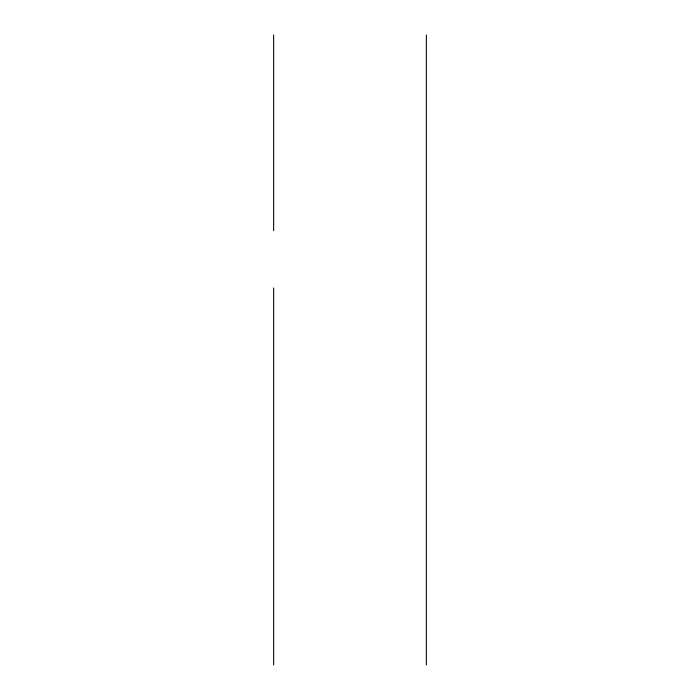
<?xml version="1.0" encoding="UTF-8"?>
<svg xmlns="http://www.w3.org/2000/svg" width="700" height="700" viewBox="0 0 700 700"><rect width="100%" height="100%" fill="white"/><g stroke="black" fill="none" stroke-linecap="round" stroke-linejoin="round"><path stroke-width="1.05" d="M426.361 35L426.361 665M273.639 35L273.639 230.685M273.639 287.954L273.639 665"/></g></svg>
